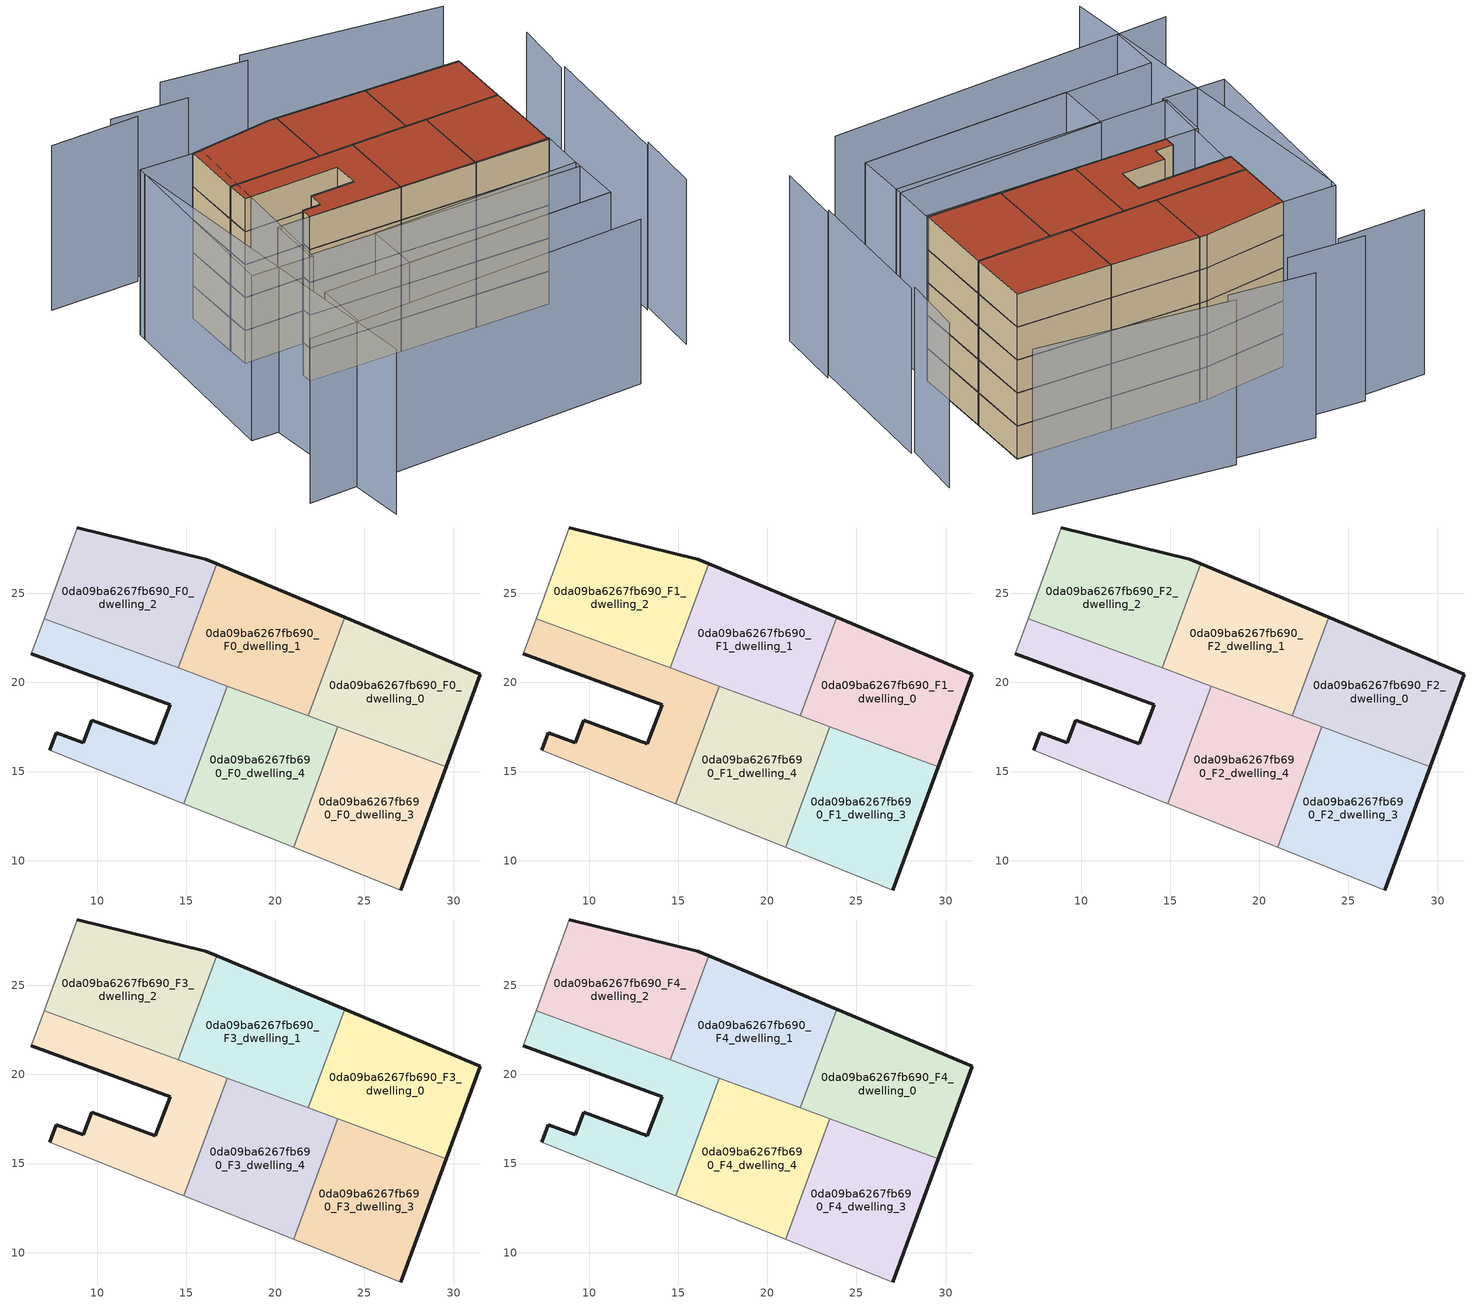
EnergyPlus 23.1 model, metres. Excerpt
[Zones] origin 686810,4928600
0da09ba6267fb690_F0_dwelling_0
 floor ground (EU_floor_Construction): 29.58,15.27 31.5,20.47 23.89,23.65 21.85,18.12 z0
 wall outside (EU_wall_Construction): 23.89,23.65 31.5,20.47 29.58,15.27 z0:3
 wall to 0da09ba6267fb690_F0_dwelling_3 (EU_wall_Construction): 29.58,15.27 23.51,17.51 z0:3
 wall to 0da09ba6267fb690_F0_dwelling_1 (EU_wall_Construction): 21.85,18.12 23.89,23.65 z0:3
 wall to 0da09ba6267fb690_F0_dwelling_4 (EU_wall_Construction): 23.51,17.51 21.85,18.12 z0:3
0da09ba6267fb690_F0_dwelling_1
 floor ground (EU_floor_Construction): 21.85,18.12 23.89,23.65 16.7,26.66 14.55,20.81 z0
 wall outside (EU_wall_Construction): 16.7,26.66 23.89,23.65 z0:3
 wall to 0da09ba6267fb690_F0_dwelling_2 (EU_wall_Construction): 14.55,20.81 16.7,26.66 z0:3
 wall to 0da09ba6267fb690_F0_dwelling_4 (EU_wall_Construction): 21.85,18.12 17.3,19.8 z0:3
 wall to 0da09ba6267fb690_F0_dwelling_5 (EU_wall_Construction): 17.3,19.8 14.55,20.81 z0:3
0da09ba6267fb690_F0_dwelling_2
 floor ground (EU_floor_Construction): 14.55,20.81 16.7,26.66 16.09,26.91 8.87,28.67 7.02,23.59 z0
 wall outside (EU_wall_Construction): 8.87,28.67 16.09,26.91 16.7,26.66 z0:3
 wall adiabatic (EU_wall_Construction): 7.02,23.59 8.87,28.67 z0:3
 wall to 0da09ba6267fb690_F0_dwelling_5 (EU_wall_Construction): 14.55,20.81 7.02,23.59 z0:3
0da09ba6267fb690_F0_dwelling_3
 floor ground (EU_floor_Construction): 27.03,8.35 29.58,15.27 23.51,17.51 21.02,10.75 z0
 wall outside (EU_wall_Construction): 29.58,15.27 27.03,8.35 z0:3
 wall adiabatic (EU_wall_Construction): 27.03,8.35 21.02,10.75 z0:3
 wall to 0da09ba6267fb690_F0_dwelling_4 (EU_wall_Construction): 21.02,10.75 23.51,17.51 z0:3
0da09ba6267fb690_F0_dwelling_4
 floor ground (EU_floor_Construction): 21.02,10.75 23.51,17.51 17.3,19.8 14.86,13.2 z0
 wall adiabatic (EU_wall_Construction): 21.02,10.75 14.86,13.2 z0:3
 wall to 0da09ba6267fb690_F0_dwelling_5 (EU_wall_Construction): 14.86,13.2 17.3,19.8 z0:3
0da09ba6267fb690_F0_dwelling_5
 floor ground (EU_floor_Construction): 14.86,13.2 17.3,19.8 7.02,23.59 6.3,21.62 14.09,18.75 13.27,16.55 9.68,17.89 9.21,16.62 7.71,17.18 7.35,16.2 z0
 wall outside (EU_wall_Construction): 7.35,16.2 7.71,17.18 9.21,16.62 9.68,17.89 13.27,16.55 14.09,18.75 6.3,21.62 z0:3
 wall adiabatic (EU_wall_Construction): 6.3,21.62 7.02,23.59 / 14.86,13.2 7.35,16.2 z0:3
0da09ba6267fb690_F1_dwelling_0
 floor to 0da09ba6267fb690_F0_dwelling_0 (EU_floor_Construction): 29.58,15.27 31.5,20.47 23.89,23.65 21.85,18.12 z3
 wall outside (EU_wall_Construction): 23.89,23.65 31.5,20.47 29.58,15.27 z3:6
 wall to 0da09ba6267fb690_F1_dwelling_3 (EU_wall_Construction): 29.58,15.27 23.51,17.51 z3:6
 wall to 0da09ba6267fb690_F1_dwelling_1 (EU_wall_Construction): 21.85,18.12 23.89,23.65 z3:6
 wall to 0da09ba6267fb690_F1_dwelling_4 (EU_wall_Construction): 23.51,17.51 21.85,18.12 z3:6
0da09ba6267fb690_F1_dwelling_1
 floor to 0da09ba6267fb690_F0_dwelling_1 (EU_floor_Construction): 21.85,18.12 23.89,23.65 16.7,26.66 14.55,20.81 z3
 wall outside (EU_wall_Construction): 16.7,26.66 23.89,23.65 z3:6
 wall to 0da09ba6267fb690_F1_dwelling_2 (EU_wall_Construction): 14.55,20.81 16.7,26.66 z3:6
 wall to 0da09ba6267fb690_F1_dwelling_4 (EU_wall_Construction): 21.85,18.12 17.3,19.8 z3:6
 wall to 0da09ba6267fb690_F1_dwelling_5 (EU_wall_Construction): 17.3,19.8 14.55,20.81 z3:6
0da09ba6267fb690_F1_dwelling_2
 floor to 0da09ba6267fb690_F0_dwelling_2 (EU_floor_Construction): 14.55,20.81 16.7,26.66 16.09,26.91 8.87,28.67 7.02,23.59 z3
 wall outside (EU_wall_Construction): 8.87,28.67 16.09,26.91 16.7,26.66 z3:6
 wall adiabatic (EU_wall_Construction): 7.02,23.59 8.87,28.67 z3:6
 wall to 0da09ba6267fb690_F1_dwelling_5 (EU_wall_Construction): 14.55,20.81 7.02,23.59 z3:6
0da09ba6267fb690_F1_dwelling_3
 floor to 0da09ba6267fb690_F0_dwelling_3 (EU_floor_Construction): 27.03,8.35 29.58,15.27 23.51,17.51 21.02,10.75 z3
 wall outside (EU_wall_Construction): 29.58,15.27 27.03,8.35 z3:6
 wall adiabatic (EU_wall_Construction): 27.03,8.35 21.02,10.75 z3:6
 wall to 0da09ba6267fb690_F1_dwelling_4 (EU_wall_Construction): 21.02,10.75 23.51,17.51 z3:6
0da09ba6267fb690_F1_dwelling_4
 floor to 0da09ba6267fb690_F0_dwelling_4 (EU_floor_Construction): 21.02,10.75 23.51,17.51 17.3,19.8 14.86,13.2 z3
 wall adiabatic (EU_wall_Construction): 21.02,10.75 14.86,13.2 z3:6
 wall to 0da09ba6267fb690_F1_dwelling_5 (EU_wall_Construction): 14.86,13.2 17.3,19.8 z3:6
0da09ba6267fb690_F1_dwelling_5
 floor to 0da09ba6267fb690_F0_dwelling_5 (EU_floor_Construction): 14.86,13.2 17.3,19.8 7.02,23.59 6.3,21.62 14.09,18.75 13.27,16.55 9.68,17.89 9.21,16.62 7.71,17.18 7.35,16.2 z3
 wall outside (EU_wall_Construction): 7.35,16.2 7.71,17.18 9.21,16.62 9.68,17.89 13.27,16.55 14.09,18.75 6.3,21.62 z3:6
 wall adiabatic (EU_wall_Construction): 6.3,21.62 7.02,23.59 / 14.86,13.2 7.35,16.2 z3:6
0da09ba6267fb690_F2_dwelling_0
 floor to 0da09ba6267fb690_F1_dwelling_0 (EU_floor_Construction): 29.58,15.27 31.5,20.47 23.89,23.65 21.85,18.12 z6
 wall outside (EU_wall_Construction): 23.89,23.65 31.5,20.47 29.58,15.27 z6:9
 wall to 0da09ba6267fb690_F2_dwelling_3 (EU_wall_Construction): 29.58,15.27 23.51,17.51 z6:9
 wall to 0da09ba6267fb690_F2_dwelling_1 (EU_wall_Construction): 21.85,18.12 23.89,23.65 z6:9
 wall to 0da09ba6267fb690_F2_dwelling_4 (EU_wall_Construction): 23.51,17.51 21.85,18.12 z6:9
0da09ba6267fb690_F2_dwelling_1
 floor to 0da09ba6267fb690_F1_dwelling_1 (EU_floor_Construction): 21.85,18.12 23.89,23.65 16.7,26.66 14.55,20.81 z6
 wall outside (EU_wall_Construction): 16.7,26.66 23.89,23.65 z6:9
 wall to 0da09ba6267fb690_F2_dwelling_2 (EU_wall_Construction): 14.55,20.81 16.7,26.66 z6:9
 wall to 0da09ba6267fb690_F2_dwelling_4 (EU_wall_Construction): 21.85,18.12 17.3,19.8 z6:9
 wall to 0da09ba6267fb690_F2_dwelling_5 (EU_wall_Construction): 17.3,19.8 14.55,20.81 z6:9
0da09ba6267fb690_F2_dwelling_2
 floor to 0da09ba6267fb690_F1_dwelling_2 (EU_floor_Construction): 14.55,20.81 16.7,26.66 16.09,26.91 8.87,28.67 7.02,23.59 z6
 wall outside (EU_wall_Construction): 8.87,28.67 16.09,26.91 16.7,26.66 z6:9
 wall adiabatic (EU_wall_Construction): 7.02,23.59 8.87,28.67 z6:9
 wall to 0da09ba6267fb690_F2_dwelling_5 (EU_wall_Construction): 14.55,20.81 7.02,23.59 z6:9
0da09ba6267fb690_F2_dwelling_3
 floor to 0da09ba6267fb690_F1_dwelling_3 (EU_floor_Construction): 27.03,8.35 29.58,15.27 23.51,17.51 21.02,10.75 z6
 wall outside (EU_wall_Construction): 29.58,15.27 27.03,8.35 z6:9
 wall adiabatic (EU_wall_Construction): 27.03,8.35 21.02,10.75 z6:9
 wall to 0da09ba6267fb690_F2_dwelling_4 (EU_wall_Construction): 21.02,10.75 23.51,17.51 z6:9
0da09ba6267fb690_F2_dwelling_4
 floor to 0da09ba6267fb690_F1_dwelling_4 (EU_floor_Construction): 21.02,10.75 23.51,17.51 17.3,19.8 14.86,13.2 z6
 wall adiabatic (EU_wall_Construction): 21.02,10.75 14.86,13.2 z6:9
 wall to 0da09ba6267fb690_F2_dwelling_5 (EU_wall_Construction): 14.86,13.2 17.3,19.8 z6:9
0da09ba6267fb690_F2_dwelling_5
 floor to 0da09ba6267fb690_F1_dwelling_5 (EU_floor_Construction): 14.86,13.2 17.3,19.8 7.02,23.59 6.3,21.62 14.09,18.75 13.27,16.55 9.68,17.89 9.21,16.62 7.71,17.18 7.35,16.2 z6
 wall outside (EU_wall_Construction): 7.35,16.2 7.71,17.18 9.21,16.62 9.68,17.89 13.27,16.55 14.09,18.75 6.3,21.62 z6:9
 wall adiabatic (EU_wall_Construction): 6.3,21.62 7.02,23.59 / 14.86,13.2 7.35,16.2 z6:9
0da09ba6267fb690_F3_dwelling_0
 floor to 0da09ba6267fb690_F2_dwelling_0 (EU_floor_Construction): 29.58,15.27 31.5,20.47 23.89,23.65 21.85,18.12 z9
 wall outside (EU_wall_Construction): 23.89,23.65 31.5,20.47 29.58,15.27 z9:12
 wall to 0da09ba6267fb690_F3_dwelling_3 (EU_wall_Construction): 29.58,15.27 23.51,17.51 z9:12
 wall to 0da09ba6267fb690_F3_dwelling_1 (EU_wall_Construction): 21.85,18.12 23.89,23.65 z9:12
 wall to 0da09ba6267fb690_F3_dwelling_4 (EU_wall_Construction): 23.51,17.51 21.85,18.12 z9:12
0da09ba6267fb690_F3_dwelling_1
 floor to 0da09ba6267fb690_F2_dwelling_1 (EU_floor_Construction): 21.85,18.12 23.89,23.65 16.7,26.66 14.55,20.81 z9
 wall outside (EU_wall_Construction): 16.7,26.66 23.89,23.65 z9:12
 wall to 0da09ba6267fb690_F3_dwelling_2 (EU_wall_Construction): 14.55,20.81 16.7,26.66 z9:12
 wall to 0da09ba6267fb690_F3_dwelling_4 (EU_wall_Construction): 21.85,18.12 17.3,19.8 z9:12
 wall to 0da09ba6267fb690_F3_dwelling_5 (EU_wall_Construction): 17.3,19.8 14.55,20.81 z9:12
0da09ba6267fb690_F3_dwelling_2
 floor to 0da09ba6267fb690_F2_dwelling_2 (EU_floor_Construction): 14.55,20.81 16.7,26.66 16.09,26.91 8.87,28.67 7.02,23.59 z9
 wall outside (EU_wall_Construction): 8.87,28.67 16.09,26.91 16.7,26.66 z9:12
 wall adiabatic (EU_wall_Construction): 7.02,23.59 8.87,28.67 z9:12
 wall to 0da09ba6267fb690_F3_dwelling_5 (EU_wall_Construction): 14.55,20.81 7.02,23.59 z9:12
0da09ba6267fb690_F3_dwelling_3
 floor to 0da09ba6267fb690_F2_dwelling_3 (EU_floor_Construction): 27.03,8.35 29.58,15.27 23.51,17.51 21.02,10.75 z9
 wall outside (EU_wall_Construction): 29.58,15.27 27.03,8.35 z9:12
 wall adiabatic (EU_wall_Construction): 27.03,8.35 21.02,10.75 z9:12
 wall to 0da09ba6267fb690_F3_dwelling_4 (EU_wall_Construction): 21.02,10.75 23.51,17.51 z9:12
0da09ba6267fb690_F3_dwelling_4
 floor to 0da09ba6267fb690_F2_dwelling_4 (EU_floor_Construction): 21.02,10.75 23.51,17.51 17.3,19.8 14.86,13.2 z9
 wall adiabatic (EU_wall_Construction): 21.02,10.75 14.86,13.2 z9:12
 wall to 0da09ba6267fb690_F3_dwelling_5 (EU_wall_Construction): 14.86,13.2 17.3,19.8 z9:12
0da09ba6267fb690_F3_dwelling_5
 floor to 0da09ba6267fb690_F2_dwelling_5 (EU_floor_Construction): 14.86,13.2 17.3,19.8 7.02,23.59 6.3,21.62 14.09,18.75 13.27,16.55 9.68,17.89 9.21,16.62 7.71,17.18 7.35,16.2 z9
 wall outside (EU_wall_Construction): 7.35,16.2 7.71,17.18 9.21,16.62 9.68,17.89 13.27,16.55 14.09,18.75 6.3,21.62 z9:12
 wall adiabatic (EU_wall_Construction): 6.3,21.62 7.02,23.59 / 14.86,13.2 7.35,16.2 z9:12
0da09ba6267fb690_F4_dwelling_0
 floor to 0da09ba6267fb690_F3_dwelling_0 (EU_floor_Construction): 29.58,15.27 31.5,20.47 23.89,23.65 21.85,18.12 z12
 wall outside (EU_wall_Construction): 23.89,23.65 31.5,20.47 29.58,15.27 z12:15
 wall to 0da09ba6267fb690_F4_dwelling_3 (EU_wall_Construction): 29.58,15.27 23.51,17.51 z12:15
 wall to 0da09ba6267fb690_F4_dwelling_1 (EU_wall_Construction): 21.85,18.12 23.89,23.65 z12:15
 wall to 0da09ba6267fb690_F4_dwelling_4 (EU_wall_Construction): 23.51,17.51 21.85,18.12 z12:15
 roof outside (EU_roof_Construction): 31.5,20.47 29.58,15.27 21.85,18.12 23.89,23.65 z15
0da09ba6267fb690_F4_dwelling_1
 floor to 0da09ba6267fb690_F3_dwelling_1 (EU_floor_Construction): 21.85,18.12 23.89,23.65 16.7,26.66 14.55,20.81 z12
 wall outside (EU_wall_Construction): 16.7,26.66 23.89,23.65 z12:15
 wall to 0da09ba6267fb690_F4_dwelling_2 (EU_wall_Construction): 14.55,20.81 16.7,26.66 z12:15
 wall to 0da09ba6267fb690_F4_dwelling_4 (EU_wall_Construction): 21.85,18.12 17.3,19.8 z12:15
 wall to 0da09ba6267fb690_F4_dwelling_5 (EU_wall_Construction): 17.3,19.8 14.55,20.81 z12:15
 roof outside (EU_roof_Construction): 23.89,23.65 21.85,18.12 14.55,20.81 16.7,26.66 z15
0da09ba6267fb690_F4_dwelling_2
 floor to 0da09ba6267fb690_F3_dwelling_2 (EU_floor_Construction): 14.55,20.81 16.7,26.66 16.09,26.91 8.87,28.67 7.02,23.59 z12
 wall outside (EU_wall_Construction): 8.87,28.67 16.09,26.91 16.7,26.66 z12:15
 wall adiabatic (EU_wall_Construction): 7.02,23.59 8.87,28.67 z12:15
 wall to 0da09ba6267fb690_F4_dwelling_5 (EU_wall_Construction): 14.55,20.81 7.02,23.59 z12:15
 roof outside (EU_roof_Construction): 16.09,26.91 16.7,26.66 14.55,20.81 7.02,23.59 8.87,28.67 z15
0da09ba6267fb690_F4_dwelling_3
 floor to 0da09ba6267fb690_F3_dwelling_3 (EU_floor_Construction): 27.03,8.35 29.58,15.27 23.51,17.51 21.02,10.75 z12
 wall outside (EU_wall_Construction): 29.58,15.27 27.03,8.35 z12:15
 wall adiabatic (EU_wall_Construction): 27.03,8.35 21.02,10.75 z12:15
 wall to 0da09ba6267fb690_F4_dwelling_4 (EU_wall_Construction): 21.02,10.75 23.51,17.51 z12:15
 roof outside (EU_roof_Construction): 29.58,15.27 27.03,8.35 21.02,10.75 23.51,17.51 z15
0da09ba6267fb690_F4_dwelling_4
 floor to 0da09ba6267fb690_F3_dwelling_4 (EU_floor_Construction): 21.02,10.75 23.51,17.51 17.3,19.8 14.86,13.2 z12
 wall adiabatic (EU_wall_Construction): 21.02,10.75 14.86,13.2 z12:15
 wall to 0da09ba6267fb690_F4_dwelling_5 (EU_wall_Construction): 14.86,13.2 17.3,19.8 z12:15
 roof outside (EU_roof_Construction): 23.51,17.51 21.02,10.75 14.86,13.2 17.3,19.8 z15
0da09ba6267fb690_F4_dwelling_5
 floor to 0da09ba6267fb690_F3_dwelling_5 (EU_floor_Construction): 14.86,13.2 17.3,19.8 7.02,23.59 6.3,21.62 14.09,18.75 13.27,16.55 9.68,17.89 9.21,16.62 7.71,17.18 7.35,16.2 z12
 wall outside (EU_wall_Construction): 7.35,16.2 7.71,17.18 9.21,16.62 9.68,17.89 13.27,16.55 14.09,18.75 6.3,21.62 z12:15
 wall adiabatic (EU_wall_Construction): 6.3,21.62 7.02,23.59 / 14.86,13.2 7.35,16.2 z12:15
 roof outside (EU_roof_Construction): 17.3,19.8 14.86,13.2 7.35,16.2 7.71,17.18 9.21,16.62 9.68,17.89 13.27,16.55 14.09,18.75 6.3,21.62 7.02,23.59 z15
shading: 36.84,26.1 21.94,34.18 / 21.76,33.29 15.24,36.68 / 14.86,33.69 8.84,36.52 / 10.45,35.14 3.18,37.85 / -6.13,5.78 22.46,-3.99 / 28.98,-3.36 31.27,2.09 / -1.94,4.4 -0.34,8.86 / -0.34,8.86 23.99,0.13 / 4.34,29.77 -3.3,-0.32 / 30.96,1.91 35.77,13.55 / 35.47,13.69 37.83,18.79 / 24.04,0.11 6.88,6.24 / 6.88,6.24 8.54,10.89 / 8.54,10.89 25.7,4.76 / 25.7,4.76 24.04,0.11 / 25.5,4.2 3.02,12.95 / 3.02,12.95 4.69,17.24 / 4.69,17.24 27.17,8.49 / 27.17,8.49 25.5,4.2 / -1.91,14.69 4.61,30.43 / 4.61,30.43 9.61,28.37 / 9.61,28.37 3.09,12.62 / 3.09,12.62 -1.91,14.69 z0:15
[Building]
EU S2 Campaign: North Axis=0; Terrain=City; Solar Distribution=FullExterior
[Site:Location]
Bologna: Latitude=44.5; Longitude=11.25; Time Zone=1; Elevation=37
[SizingPeriod:WeatherFileDays]
AnnualSizingPeriod: Begin Month=1; Begin Day of Month=1; End Month=12; End Day of Month=31; Day of Week for Start Day=Monday; Use Weather File Daylight Saving Period=No; Use Weather File Rain and Snow Indicators=No
[MATERIAL]
EU_InternalMass_Material: Roughness=MediumRough; Thickness=0.1; Conductivity=1; Density=1800; Specific Heat=900; Thermal Absorptance=0.9; Solar Absorptance=0.7; Visible Absorptance=0.7
[MATERIAL:NOMASS] Roughness=MediumRough; Thermal Absorptance=0.9; Solar Absorptance=0.7; Visible Absorptance=0.7
Name | Thermal Resistance
EU_wall_NoMass | 0.779417
EU_roof_NoMass | 0.435466
EU_floor_NoMass | 0.588222
[CONSTRUCTION]
EU_wall_Construction: EU_wall_NoMass
EU_roof_Construction: EU_roof_NoMass
EU_floor_Construction: EU_floor_NoMass
EU_InternalMass_Construction: EU_InternalMass_Material
[ZONE] Type=1; Multiplier=1; Ceiling Height=autocalculate; Floor Area=autocalculate; Part of Total Floor Area=Yes
Name | Volume
0da09ba6267fb690_F0_dwelling_0; 0da09ba6267fb690_F0_dwelling_4 | 141.42
0da09ba6267fb690_F1_dwelling_0; 0da09ba6267fb690_F2_dwelling_0; 0da09ba6267fb690_F3_dwelling_0; 0da09ba6267fb690_F4_dwelling_0 | 141.421
0da09ba6267fb690_F0_dwelling_1 | 141.423
0da09ba6267fb690_F1_dwelling_1; 0da09ba6267fb690_F2_dwelling_1; 0da09ba6267fb690_F3_dwelling_1; 0da09ba6267fb690_F4_dwelling_1 | 141.422
0da09ba6267fb690_F0_dwelling_2; 0da09ba6267fb690_F1_dwelling_2; 0da09ba6267fb690_F2_dwelling_2; 0da09ba6267fb690_F3_dwelling_2; 0da09ba6267fb690_F4_dwelling_2 | 141.437
0da09ba6267fb690_F0_dwelling_3 | 141.427
0da09ba6267fb690_F1_dwelling_3; 0da09ba6267fb690_F2_dwelling_3; 0da09ba6267fb690_F3_dwelling_3; 0da09ba6267fb690_F4_dwelling_3; 0da09ba6267fb690_F1_dwelling_5; 0da09ba6267fb690_F2_dwelling_5; 0da09ba6267fb690_F3_dwelling_5; 0da09ba6267fb690_F4_dwelling_5 | 141.428
0da09ba6267fb690_F1_dwelling_4; 0da09ba6267fb690_F2_dwelling_4; 0da09ba6267fb690_F3_dwelling_4; 0da09ba6267fb690_F4_dwelling_4 | 141.418
0da09ba6267fb690_F0_dwelling_5 | 141.426
[INTERNALMASS] Construction=EU_InternalMass_Construction
Name | Zone or ZoneList | Surface Area
0da09ba6267fb690_F0_dwelling_0_EU_InternalMass | 0da09ba6267fb690_F0_dwelling_0 | 47.1403
0da09ba6267fb690_F0_dwelling_1_EU_InternalMass | 0da09ba6267fb690_F0_dwelling_1 | 47.1411
0da09ba6267fb690_F0_dwelling_2_EU_InternalMass | 0da09ba6267fb690_F0_dwelling_2 | 47.1457
0da09ba6267fb690_F0_dwelling_3_EU_InternalMass | 0da09ba6267fb690_F0_dwelling_3 | 47.1424
0da09ba6267fb690_F0_dwelling_4_EU_InternalMass | 0da09ba6267fb690_F0_dwelling_4 | 47.1396
0da09ba6267fb690_F0_dwelling_5_EU_InternalMass | 0da09ba6267fb690_F0_dwelling_5 | 47.1421
0da09ba6267fb690_F1_dwelling_0_EU_InternalMass | 0da09ba6267fb690_F1_dwelling_0 | 47.1403
0da09ba6267fb690_F1_dwelling_1_EU_InternalMass | 0da09ba6267fb690_F1_dwelling_1 | 47.1411
0da09ba6267fb690_F1_dwelling_2_EU_InternalMass | 0da09ba6267fb690_F1_dwelling_2 | 47.1457
0da09ba6267fb690_F1_dwelling_3_EU_InternalMass | 0da09ba6267fb690_F1_dwelling_3 | 47.1424
0da09ba6267fb690_F1_dwelling_4_EU_InternalMass | 0da09ba6267fb690_F1_dwelling_4 | 47.1396
0da09ba6267fb690_F1_dwelling_5_EU_InternalMass | 0da09ba6267fb690_F1_dwelling_5 | 47.1421
0da09ba6267fb690_F2_dwelling_0_EU_InternalMass | 0da09ba6267fb690_F2_dwelling_0 | 47.1403
0da09ba6267fb690_F2_dwelling_1_EU_InternalMass | 0da09ba6267fb690_F2_dwelling_1 | 47.1411
0da09ba6267fb690_F2_dwelling_2_EU_InternalMass | 0da09ba6267fb690_F2_dwelling_2 | 47.1457
0da09ba6267fb690_F2_dwelling_3_EU_InternalMass | 0da09ba6267fb690_F2_dwelling_3 | 47.1424
0da09ba6267fb690_F2_dwelling_4_EU_InternalMass | 0da09ba6267fb690_F2_dwelling_4 | 47.1396
0da09ba6267fb690_F2_dwelling_5_EU_InternalMass | 0da09ba6267fb690_F2_dwelling_5 | 47.1421
0da09ba6267fb690_F3_dwelling_0_EU_InternalMass | 0da09ba6267fb690_F3_dwelling_0 | 47.1403
0da09ba6267fb690_F3_dwelling_1_EU_InternalMass | 0da09ba6267fb690_F3_dwelling_1 | 47.1411
0da09ba6267fb690_F3_dwelling_2_EU_InternalMass | 0da09ba6267fb690_F3_dwelling_2 | 47.1457
0da09ba6267fb690_F3_dwelling_3_EU_InternalMass | 0da09ba6267fb690_F3_dwelling_3 | 47.1424
0da09ba6267fb690_F3_dwelling_4_EU_InternalMass | 0da09ba6267fb690_F3_dwelling_4 | 47.1396
0da09ba6267fb690_F3_dwelling_5_EU_InternalMass | 0da09ba6267fb690_F3_dwelling_5 | 47.1421
0da09ba6267fb690_F4_dwelling_0_EU_InternalMass | 0da09ba6267fb690_F4_dwelling_0 | 47.1403
0da09ba6267fb690_F4_dwelling_1_EU_InternalMass | 0da09ba6267fb690_F4_dwelling_1 | 47.1411
0da09ba6267fb690_F4_dwelling_2_EU_InternalMass | 0da09ba6267fb690_F4_dwelling_2 | 47.1457
0da09ba6267fb690_F4_dwelling_3_EU_InternalMass | 0da09ba6267fb690_F4_dwelling_3 | 47.1424
0da09ba6267fb690_F4_dwelling_4_EU_InternalMass | 0da09ba6267fb690_F4_dwelling_4 | 47.1396
0da09ba6267fb690_F4_dwelling_5_EU_InternalMass | 0da09ba6267fb690_F4_dwelling_5 | 47.1421
[OTHEREQUIPMENT] Fuel Type=Electricity; Design Level Calculation Method=Watts/Area; Power per Zone Floor Area=1; Fraction Latent=0; Fraction Radiant=0; Fraction Lost=0; Carbon Dioxide Generation Rate=0; EndUse Subcategory=EU_Step8_InternalGains
Name | Zone or ZoneList or Space or SpaceList | Schedule
EU_Step8_InternalGain_0da09ba6267fb690_F0_dwelling_0_f000 | 0da09ba6267fb690_F0_dwelling_0 | EU_Step8_GainSchedule_0da09ba6267fb690_F0_dwelling_0_f000
EU_Step8_InternalGain_0da09ba6267fb690_F0_dwelling_1_f000 | 0da09ba6267fb690_F0_dwelling_1 | EU_Step8_GainSchedule_0da09ba6267fb690_F0_dwelling_1_f000
EU_Step8_InternalGain_0da09ba6267fb690_F0_dwelling_2_f000 | 0da09ba6267fb690_F0_dwelling_2 | EU_Step8_GainSchedule_0da09ba6267fb690_F0_dwelling_2_f000
EU_Step8_InternalGain_0da09ba6267fb690_F0_dwelling_3_f000 | 0da09ba6267fb690_F0_dwelling_3 | EU_Step8_GainSchedule_0da09ba6267fb690_F0_dwelling_3_f000
EU_Step8_InternalGain_0da09ba6267fb690_F0_dwelling_4_f000 | 0da09ba6267fb690_F0_dwelling_4 | EU_Step8_GainSchedule_0da09ba6267fb690_F0_dwelling_4_f000
EU_Step8_InternalGain_0da09ba6267fb690_F0_dwelling_5_f000 | 0da09ba6267fb690_F0_dwelling_5 | EU_Step8_GainSchedule_0da09ba6267fb690_F0_dwelling_5_f000
EU_Step8_InternalGain_0da09ba6267fb690_F1_dwelling_0_f000 | 0da09ba6267fb690_F1_dwelling_0 | EU_Step8_GainSchedule_0da09ba6267fb690_F1_dwelling_0_f000
EU_Step8_InternalGain_0da09ba6267fb690_F1_dwelling_1_f000 | 0da09ba6267fb690_F1_dwelling_1 | EU_Step8_GainSchedule_0da09ba6267fb690_F1_dwelling_1_f000
EU_Step8_InternalGain_0da09ba6267fb690_F1_dwelling_2_f000 | 0da09ba6267fb690_F1_dwelling_2 | EU_Step8_GainSchedule_0da09ba6267fb690_F1_dwelling_2_f000
EU_Step8_InternalGain_0da09ba6267fb690_F1_dwelling_3_f000 | 0da09ba6267fb690_F1_dwelling_3 | EU_Step8_GainSchedule_0da09ba6267fb690_F1_dwelling_3_f000
EU_Step8_InternalGain_0da09ba6267fb690_F1_dwelling_4_f000 | 0da09ba6267fb690_F1_dwelling_4 | EU_Step8_GainSchedule_0da09ba6267fb690_F1_dwelling_4_f000
EU_Step8_InternalGain_0da09ba6267fb690_F1_dwelling_5_f000 | 0da09ba6267fb690_F1_dwelling_5 | EU_Step8_GainSchedule_0da09ba6267fb690_F1_dwelling_5_f000
EU_Step8_InternalGain_0da09ba6267fb690_F2_dwelling_0_f000 | 0da09ba6267fb690_F2_dwelling_0 | EU_Step8_GainSchedule_0da09ba6267fb690_F2_dwelling_0_f000
EU_Step8_InternalGain_0da09ba6267fb690_F2_dwelling_1_f000 | 0da09ba6267fb690_F2_dwelling_1 | EU_Step8_GainSchedule_0da09ba6267fb690_F2_dwelling_1_f000
EU_Step8_InternalGain_0da09ba6267fb690_F2_dwelling_2_f000 | 0da09ba6267fb690_F2_dwelling_2 | EU_Step8_GainSchedule_0da09ba6267fb690_F2_dwelling_2_f000
EU_Step8_InternalGain_0da09ba6267fb690_F2_dwelling_3_f000 | 0da09ba6267fb690_F2_dwelling_3 | EU_Step8_GainSchedule_0da09ba6267fb690_F2_dwelling_3_f000
EU_Step8_InternalGain_0da09ba6267fb690_F2_dwelling_4_f000 | 0da09ba6267fb690_F2_dwelling_4 | EU_Step8_GainSchedule_0da09ba6267fb690_F2_dwelling_4_f000
EU_Step8_InternalGain_0da09ba6267fb690_F2_dwelling_5_f000 | 0da09ba6267fb690_F2_dwelling_5 | EU_Step8_GainSchedule_0da09ba6267fb690_F2_dwelling_5_f000
EU_Step8_InternalGain_0da09ba6267fb690_F3_dwelling_0_f000 | 0da09ba6267fb690_F3_dwelling_0 | EU_Step8_GainSchedule_0da09ba6267fb690_F3_dwelling_0_f000
EU_Step8_InternalGain_0da09ba6267fb690_F3_dwelling_1_f000 | 0da09ba6267fb690_F3_dwelling_1 | EU_Step8_GainSchedule_0da09ba6267fb690_F3_dwelling_1_f000
EU_Step8_InternalGain_0da09ba6267fb690_F3_dwelling_2_f000 | 0da09ba6267fb690_F3_dwelling_2 | EU_Step8_GainSchedule_0da09ba6267fb690_F3_dwelling_2_f000
EU_Step8_InternalGain_0da09ba6267fb690_F3_dwelling_3_f000 | 0da09ba6267fb690_F3_dwelling_3 | EU_Step8_GainSchedule_0da09ba6267fb690_F3_dwelling_3_f000
EU_Step8_InternalGain_0da09ba6267fb690_F3_dwelling_4_f000 | 0da09ba6267fb690_F3_dwelling_4 | EU_Step8_GainSchedule_0da09ba6267fb690_F3_dwelling_4_f000
EU_Step8_InternalGain_0da09ba6267fb690_F3_dwelling_5_f000 | 0da09ba6267fb690_F3_dwelling_5 | EU_Step8_GainSchedule_0da09ba6267fb690_F3_dwelling_5_f000
EU_Step8_InternalGain_0da09ba6267fb690_F4_dwelling_0_f000 | 0da09ba6267fb690_F4_dwelling_0 | EU_Step8_GainSchedule_0da09ba6267fb690_F4_dwelling_0_f000
EU_Step8_InternalGain_0da09ba6267fb690_F4_dwelling_1_f000 | 0da09ba6267fb690_F4_dwelling_1 | EU_Step8_GainSchedule_0da09ba6267fb690_F4_dwelling_1_f000
EU_Step8_InternalGain_0da09ba6267fb690_F4_dwelling_2_f000 | 0da09ba6267fb690_F4_dwelling_2 | EU_Step8_GainSchedule_0da09ba6267fb690_F4_dwelling_2_f000
EU_Step8_InternalGain_0da09ba6267fb690_F4_dwelling_3_f000 | 0da09ba6267fb690_F4_dwelling_3 | EU_Step8_GainSchedule_0da09ba6267fb690_F4_dwelling_3_f000
EU_Step8_InternalGain_0da09ba6267fb690_F4_dwelling_4_f000 | 0da09ba6267fb690_F4_dwelling_4 | EU_Step8_GainSchedule_0da09ba6267fb690_F4_dwelling_4_f000
EU_Step8_InternalGain_0da09ba6267fb690_F4_dwelling_5_f000 | 0da09ba6267fb690_F4_dwelling_5 | EU_Step8_GainSchedule_0da09ba6267fb690_F4_dwelling_5_f000
[ZONEVENTILATION:DESIGNFLOWRATE] Schedule=EU_AlwaysOn; Design Flow Rate Calculation Method=AirChanges/Hour; Air Changes per Hour=0.712058; Ventilation Type=Natural; Fan Pressure Rise=0; Fan Total Efficiency=1; Constant Term Coefficient=1; Temperature Term Coefficient=0; Velocity Term Coefficient=0; Velocity Squared Term Coefficient=0; Minimum Indoor Temperature=-100; Maximum Indoor Temperature=100; Delta Temperature=-100; Minimum Outdoor Temperature=-100; Maximum Outdoor Temperature=100; Maximum Wind Speed=40
Name | Zone or ZoneList or Space or SpaceList
EU_ConstantAir_0da09ba6267fb690_F0_dwelling_0 | 0da09ba6267fb690_F0_dwelling_0
EU_ConstantAir_0da09ba6267fb690_F0_dwelling_1 | 0da09ba6267fb690_F0_dwelling_1
EU_ConstantAir_0da09ba6267fb690_F0_dwelling_2 | 0da09ba6267fb690_F0_dwelling_2
EU_ConstantAir_0da09ba6267fb690_F0_dwelling_3 | 0da09ba6267fb690_F0_dwelling_3
EU_ConstantAir_0da09ba6267fb690_F0_dwelling_4 | 0da09ba6267fb690_F0_dwelling_4
EU_ConstantAir_0da09ba6267fb690_F0_dwelling_5 | 0da09ba6267fb690_F0_dwelling_5
EU_ConstantAir_0da09ba6267fb690_F1_dwelling_0 | 0da09ba6267fb690_F1_dwelling_0
EU_ConstantAir_0da09ba6267fb690_F1_dwelling_1 | 0da09ba6267fb690_F1_dwelling_1
EU_ConstantAir_0da09ba6267fb690_F1_dwelling_2 | 0da09ba6267fb690_F1_dwelling_2
EU_ConstantAir_0da09ba6267fb690_F1_dwelling_3 | 0da09ba6267fb690_F1_dwelling_3
EU_ConstantAir_0da09ba6267fb690_F1_dwelling_4 | 0da09ba6267fb690_F1_dwelling_4
EU_ConstantAir_0da09ba6267fb690_F1_dwelling_5 | 0da09ba6267fb690_F1_dwelling_5
EU_ConstantAir_0da09ba6267fb690_F2_dwelling_0 | 0da09ba6267fb690_F2_dwelling_0
EU_ConstantAir_0da09ba6267fb690_F2_dwelling_1 | 0da09ba6267fb690_F2_dwelling_1
EU_ConstantAir_0da09ba6267fb690_F2_dwelling_2 | 0da09ba6267fb690_F2_dwelling_2
EU_ConstantAir_0da09ba6267fb690_F2_dwelling_3 | 0da09ba6267fb690_F2_dwelling_3
EU_ConstantAir_0da09ba6267fb690_F2_dwelling_4 | 0da09ba6267fb690_F2_dwelling_4
EU_ConstantAir_0da09ba6267fb690_F2_dwelling_5 | 0da09ba6267fb690_F2_dwelling_5
EU_ConstantAir_0da09ba6267fb690_F3_dwelling_0 | 0da09ba6267fb690_F3_dwelling_0
EU_ConstantAir_0da09ba6267fb690_F3_dwelling_1 | 0da09ba6267fb690_F3_dwelling_1
EU_ConstantAir_0da09ba6267fb690_F3_dwelling_2 | 0da09ba6267fb690_F3_dwelling_2
EU_ConstantAir_0da09ba6267fb690_F3_dwelling_3 | 0da09ba6267fb690_F3_dwelling_3
EU_ConstantAir_0da09ba6267fb690_F3_dwelling_4 | 0da09ba6267fb690_F3_dwelling_4
EU_ConstantAir_0da09ba6267fb690_F3_dwelling_5 | 0da09ba6267fb690_F3_dwelling_5
EU_ConstantAir_0da09ba6267fb690_F4_dwelling_0 | 0da09ba6267fb690_F4_dwelling_0
EU_ConstantAir_0da09ba6267fb690_F4_dwelling_1 | 0da09ba6267fb690_F4_dwelling_1
EU_ConstantAir_0da09ba6267fb690_F4_dwelling_2 | 0da09ba6267fb690_F4_dwelling_2
EU_ConstantAir_0da09ba6267fb690_F4_dwelling_3 | 0da09ba6267fb690_F4_dwelling_3
EU_ConstantAir_0da09ba6267fb690_F4_dwelling_4 | 0da09ba6267fb690_F4_dwelling_4
EU_ConstantAir_0da09ba6267fb690_F4_dwelling_5 | 0da09ba6267fb690_F4_dwelling_5
[HVACTEMPLATE:THERMOSTAT] Constant Heating Setpoint=20; Constant Cooling Setpoint=50
EU_HeatOnly_0da09ba6267fb690_F0_dwelling_0; EU_HeatOnly_0da09ba6267fb690_F0_dwelling_1; EU_HeatOnly_0da09ba6267fb690_F0_dwelling_2; EU_HeatOnly_0da09ba6267fb690_F0_dwelling_3; EU_HeatOnly_0da09ba6267fb690_F0_dwelling_4; EU_HeatOnly_0da09ba6267fb690_F0_dwelling_5; EU_HeatOnly_0da09ba6267fb690_F1_dwelling_0; EU_HeatOnly_0da09ba6267fb690_F1_dwelling_1; EU_HeatOnly_0da09ba6267fb690_F1_dwelling_2; EU_HeatOnly_0da09ba6267fb690_F1_dwelling_3; EU_HeatOnly_0da09ba6267fb690_F1_dwelling_4; EU_HeatOnly_0da09ba6267fb690_F1_dwelling_5; EU_HeatOnly_0da09ba6267fb690_F2_dwelling_0; EU_HeatOnly_0da09ba6267fb690_F2_dwelling_1; EU_HeatOnly_0da09ba6267fb690_F2_dwelling_2; EU_HeatOnly_0da09ba6267fb690_F2_dwelling_3; EU_HeatOnly_0da09ba6267fb690_F2_dwelling_4; EU_HeatOnly_0da09ba6267fb690_F2_dwelling_5; EU_HeatOnly_0da09ba6267fb690_F3_dwelling_0; EU_HeatOnly_0da09ba6267fb690_F3_dwelling_1; EU_HeatOnly_0da09ba6267fb690_F3_dwelling_2; EU_HeatOnly_0da09ba6267fb690_F3_dwelling_3; EU_HeatOnly_0da09ba6267fb690_F3_dwelling_4; EU_HeatOnly_0da09ba6267fb690_F3_dwelling_5; EU_HeatOnly_0da09ba6267fb690_F4_dwelling_0; EU_HeatOnly_0da09ba6267fb690_F4_dwelling_1; EU_HeatOnly_0da09ba6267fb690_F4_dwelling_2; EU_HeatOnly_0da09ba6267fb690_F4_dwelling_3; EU_HeatOnly_0da09ba6267fb690_F4_dwelling_4; EU_HeatOnly_0da09ba6267fb690_F4_dwelling_5
[HVACTEMPLATE:ZONE:IDEALLOADSAIRSYSTEM] System Availability Schedule=EU_AlwaysOn; Maximum Heating Supply Air Temperature=50; Minimum Cooling Supply Air Temperature=13; Maximum Heating Supply Air Humidity Ratio=0.0156; Minimum Cooling Supply Air Humidity Ratio=0.0077; Heating Limit=NoLimit; Cooling Limit=NoLimit; Heating Availability Schedule=EU_AlwaysOn; Cooling Availability Schedule=EU_CoolingOff; Dehumidification Control Type=ConstantSensibleHeatRatio; Cooling Sensible Heat Ratio=0.7; Dehumidification Setpoint=60; Humidification Control Type=None; Humidification Setpoint=30; Outdoor Air Method=None; Outdoor Air Flow Rate per Person=0.00944; Outdoor Air Flow Rate per Zone Floor Area=0; Outdoor Air Flow Rate per Zone=0; Demand Controlled Ventilation Type=None; Outdoor Air Economizer Type=NoEconomizer; Heat Recovery Type=None; Sensible Heat Recovery Effectiveness=0.7; Latent Heat Recovery Effectiveness=0.65
Name | Template Thermostat
0da09ba6267fb690_F0_dwelling_0 | EU_HeatOnly_0da09ba6267fb690_F0_dwelling_0
0da09ba6267fb690_F0_dwelling_1 | EU_HeatOnly_0da09ba6267fb690_F0_dwelling_1
0da09ba6267fb690_F0_dwelling_2 | EU_HeatOnly_0da09ba6267fb690_F0_dwelling_2
0da09ba6267fb690_F0_dwelling_3 | EU_HeatOnly_0da09ba6267fb690_F0_dwelling_3
0da09ba6267fb690_F0_dwelling_4 | EU_HeatOnly_0da09ba6267fb690_F0_dwelling_4
0da09ba6267fb690_F0_dwelling_5 | EU_HeatOnly_0da09ba6267fb690_F0_dwelling_5
0da09ba6267fb690_F1_dwelling_0 | EU_HeatOnly_0da09ba6267fb690_F1_dwelling_0
0da09ba6267fb690_F1_dwelling_1 | EU_HeatOnly_0da09ba6267fb690_F1_dwelling_1
0da09ba6267fb690_F1_dwelling_2 | EU_HeatOnly_0da09ba6267fb690_F1_dwelling_2
0da09ba6267fb690_F1_dwelling_3 | EU_HeatOnly_0da09ba6267fb690_F1_dwelling_3
0da09ba6267fb690_F1_dwelling_4 | EU_HeatOnly_0da09ba6267fb690_F1_dwelling_4
0da09ba6267fb690_F1_dwelling_5 | EU_HeatOnly_0da09ba6267fb690_F1_dwelling_5
0da09ba6267fb690_F2_dwelling_0 | EU_HeatOnly_0da09ba6267fb690_F2_dwelling_0
0da09ba6267fb690_F2_dwelling_1 | EU_HeatOnly_0da09ba6267fb690_F2_dwelling_1
0da09ba6267fb690_F2_dwelling_2 | EU_HeatOnly_0da09ba6267fb690_F2_dwelling_2
0da09ba6267fb690_F2_dwelling_3 | EU_HeatOnly_0da09ba6267fb690_F2_dwelling_3
0da09ba6267fb690_F2_dwelling_4 | EU_HeatOnly_0da09ba6267fb690_F2_dwelling_4
0da09ba6267fb690_F2_dwelling_5 | EU_HeatOnly_0da09ba6267fb690_F2_dwelling_5
0da09ba6267fb690_F3_dwelling_0 | EU_HeatOnly_0da09ba6267fb690_F3_dwelling_0
0da09ba6267fb690_F3_dwelling_1 | EU_HeatOnly_0da09ba6267fb690_F3_dwelling_1
0da09ba6267fb690_F3_dwelling_2 | EU_HeatOnly_0da09ba6267fb690_F3_dwelling_2
0da09ba6267fb690_F3_dwelling_3 | EU_HeatOnly_0da09ba6267fb690_F3_dwelling_3
0da09ba6267fb690_F3_dwelling_4 | EU_HeatOnly_0da09ba6267fb690_F3_dwelling_4
0da09ba6267fb690_F3_dwelling_5 | EU_HeatOnly_0da09ba6267fb690_F3_dwelling_5
0da09ba6267fb690_F4_dwelling_0 | EU_HeatOnly_0da09ba6267fb690_F4_dwelling_0
0da09ba6267fb690_F4_dwelling_1 | EU_HeatOnly_0da09ba6267fb690_F4_dwelling_1
0da09ba6267fb690_F4_dwelling_2 | EU_HeatOnly_0da09ba6267fb690_F4_dwelling_2
0da09ba6267fb690_F4_dwelling_3 | EU_HeatOnly_0da09ba6267fb690_F4_dwelling_3
0da09ba6267fb690_F4_dwelling_4 | EU_HeatOnly_0da09ba6267fb690_F4_dwelling_4
0da09ba6267fb690_F4_dwelling_5 | EU_HeatOnly_0da09ba6267fb690_F4_dwelling_5
[SIZING:ZONE] Zone Cooling Design Supply Air Temperature Input Method=SupplyAirTemperature; Zone Cooling Design Supply Air Temperature=13; Zone Heating Design Supply Air Temperature Input Method=SupplyAirTemperature; Zone Heating Design Supply Air Temperature=50; Zone Cooling Design Supply Air Humidity Ratio=0.008; Zone Heating Design Supply Air Humidity Ratio=0.008; Cooling Design Air Flow Method=DesignDay; Cooling Design Air Flow Rate=0; Cooling Minimum Air Flow per Zone Floor Area=0.000762; Cooling Minimum Air Flow=0; Cooling Minimum Air Flow Fraction=0.2; Heating Design Air Flow Method=DesignDay; Heating Design Air Flow Rate=0; Heating Maximum Air Flow per Zone Floor Area=0.002032; Heating Maximum Air Flow=0.141576; Heating Maximum Air Flow Fraction=0.3; Account for Dedicated Outdoor Air System=No; Dedicated Outdoor Air System Control Strategy=NeutralSupplyAir; Dedicated Outdoor Air Low Setpoint Temperature for Design=autosize; Dedicated Outdoor Air High Setpoint Temperature for Design=autosize; Zone Load Sizing Method=Sensible Load Only No Latent Load; Zone Latent Cooling Design Supply Air Humidity Ratio Input Method=HumidityRatioDifference; Zone Cooling Design Supply Air Humidity Ratio Difference=0.005; Zone Latent Heating Design Supply Air Humidity Ratio Input Method=HumidityRatioDifference; Zone Humidification Design Supply Air Humidity Ratio Difference=0.005
0da09ba6267fb690_F0_dwelling_0; 0da09ba6267fb690_F0_dwelling_1; 0da09ba6267fb690_F0_dwelling_2; 0da09ba6267fb690_F0_dwelling_3; 0da09ba6267fb690_F0_dwelling_4; 0da09ba6267fb690_F0_dwelling_5; 0da09ba6267fb690_F1_dwelling_0; 0da09ba6267fb690_F1_dwelling_1; 0da09ba6267fb690_F1_dwelling_2; 0da09ba6267fb690_F1_dwelling_3; 0da09ba6267fb690_F1_dwelling_4; 0da09ba6267fb690_F1_dwelling_5; 0da09ba6267fb690_F2_dwelling_0; 0da09ba6267fb690_F2_dwelling_1; 0da09ba6267fb690_F2_dwelling_2; 0da09ba6267fb690_F2_dwelling_3; 0da09ba6267fb690_F2_dwelling_4; 0da09ba6267fb690_F2_dwelling_5; 0da09ba6267fb690_F3_dwelling_0; 0da09ba6267fb690_F3_dwelling_1; 0da09ba6267fb690_F3_dwelling_2; 0da09ba6267fb690_F3_dwelling_3; 0da09ba6267fb690_F3_dwelling_4; 0da09ba6267fb690_F3_dwelling_5; 0da09ba6267fb690_F4_dwelling_0; 0da09ba6267fb690_F4_dwelling_1; 0da09ba6267fb690_F4_dwelling_2; 0da09ba6267fb690_F4_dwelling_3; 0da09ba6267fb690_F4_dwelling_4; 0da09ba6267fb690_F4_dwelling_5
[SCHEDULE:CONSTANT]
Name | Hourly Value
EU_AlwaysOn | 1
EU_CoolingOff | 0
[SCHEDULE:FILE] Column Number=1; Rows to Skip at Top=0; Number of Hours of Data=8760; Column Separator=Comma; Interpolate to Timestep=No; Minutes per Item=60; Adjust Schedule for Daylight Savings=Yes
Name | File
EU_Step8_GainSchedule_0da09ba6267fb690_F0_dwelling_0_f000 | ../../schedules/0da09ba6267fb690/0da09ba6267fb690_F0_dwelling_0_f000_gain.csv
EU_Step8_GainSchedule_0da09ba6267fb690_F0_dwelling_1_f000 | ../../schedules/0da09ba6267fb690/0da09ba6267fb690_F0_dwelling_1_f000_gain.csv
EU_Step8_GainSchedule_0da09ba6267fb690_F0_dwelling_2_f000 | ../../schedules/0da09ba6267fb690/0da09ba6267fb690_F0_dwelling_2_f000_gain.csv
EU_Step8_GainSchedule_0da09ba6267fb690_F0_dwelling_3_f000 | ../../schedules/0da09ba6267fb690/0da09ba6267fb690_F0_dwelling_3_f000_gain.csv
EU_Step8_GainSchedule_0da09ba6267fb690_F0_dwelling_4_f000 | ../../schedules/0da09ba6267fb690/0da09ba6267fb690_F0_dwelling_4_f000_gain.csv
EU_Step8_GainSchedule_0da09ba6267fb690_F0_dwelling_5_f000 | ../../schedules/0da09ba6267fb690/0da09ba6267fb690_F0_dwelling_5_f000_gain.csv
EU_Step8_GainSchedule_0da09ba6267fb690_F1_dwelling_0_f000 | ../../schedules/0da09ba6267fb690/0da09ba6267fb690_F1_dwelling_0_f000_gain.csv
EU_Step8_GainSchedule_0da09ba6267fb690_F1_dwelling_1_f000 | ../../schedules/0da09ba6267fb690/0da09ba6267fb690_F1_dwelling_1_f000_gain.csv
EU_Step8_GainSchedule_0da09ba6267fb690_F1_dwelling_2_f000 | ../../schedules/0da09ba6267fb690/0da09ba6267fb690_F1_dwelling_2_f000_gain.csv
EU_Step8_GainSchedule_0da09ba6267fb690_F1_dwelling_3_f000 | ../../schedules/0da09ba6267fb690/0da09ba6267fb690_F1_dwelling_3_f000_gain.csv
EU_Step8_GainSchedule_0da09ba6267fb690_F1_dwelling_4_f000 | ../../schedules/0da09ba6267fb690/0da09ba6267fb690_F1_dwelling_4_f000_gain.csv
EU_Step8_GainSchedule_0da09ba6267fb690_F1_dwelling_5_f000 | ../../schedules/0da09ba6267fb690/0da09ba6267fb690_F1_dwelling_5_f000_gain.csv
EU_Step8_GainSchedule_0da09ba6267fb690_F2_dwelling_0_f000 | ../../schedules/0da09ba6267fb690/0da09ba6267fb690_F2_dwelling_0_f000_gain.csv
EU_Step8_GainSchedule_0da09ba6267fb690_F2_dwelling_1_f000 | ../../schedules/0da09ba6267fb690/0da09ba6267fb690_F2_dwelling_1_f000_gain.csv
EU_Step8_GainSchedule_0da09ba6267fb690_F2_dwelling_2_f000 | ../../schedules/0da09ba6267fb690/0da09ba6267fb690_F2_dwelling_2_f000_gain.csv
EU_Step8_GainSchedule_0da09ba6267fb690_F2_dwelling_3_f000 | ../../schedules/0da09ba6267fb690/0da09ba6267fb690_F2_dwelling_3_f000_gain.csv
EU_Step8_GainSchedule_0da09ba6267fb690_F2_dwelling_4_f000 | ../../schedules/0da09ba6267fb690/0da09ba6267fb690_F2_dwelling_4_f000_gain.csv
EU_Step8_GainSchedule_0da09ba6267fb690_F2_dwelling_5_f000 | ../../schedules/0da09ba6267fb690/0da09ba6267fb690_F2_dwelling_5_f000_gain.csv
EU_Step8_GainSchedule_0da09ba6267fb690_F3_dwelling_0_f000 | ../../schedules/0da09ba6267fb690/0da09ba6267fb690_F3_dwelling_0_f000_gain.csv
EU_Step8_GainSchedule_0da09ba6267fb690_F3_dwelling_1_f000 | ../../schedules/0da09ba6267fb690/0da09ba6267fb690_F3_dwelling_1_f000_gain.csv
EU_Step8_GainSchedule_0da09ba6267fb690_F3_dwelling_2_f000 | ../../schedules/0da09ba6267fb690/0da09ba6267fb690_F3_dwelling_2_f000_gain.csv
EU_Step8_GainSchedule_0da09ba6267fb690_F3_dwelling_3_f000 | ../../schedules/0da09ba6267fb690/0da09ba6267fb690_F3_dwelling_3_f000_gain.csv
EU_Step8_GainSchedule_0da09ba6267fb690_F3_dwelling_4_f000 | ../../schedules/0da09ba6267fb690/0da09ba6267fb690_F3_dwelling_4_f000_gain.csv
EU_Step8_GainSchedule_0da09ba6267fb690_F3_dwelling_5_f000 | ../../schedules/0da09ba6267fb690/0da09ba6267fb690_F3_dwelling_5_f000_gain.csv
EU_Step8_GainSchedule_0da09ba6267fb690_F4_dwelling_0_f000 | ../../schedules/0da09ba6267fb690/0da09ba6267fb690_F4_dwelling_0_f000_gain.csv
EU_Step8_GainSchedule_0da09ba6267fb690_F4_dwelling_1_f000 | ../../schedules/0da09ba6267fb690/0da09ba6267fb690_F4_dwelling_1_f000_gain.csv
EU_Step8_GainSchedule_0da09ba6267fb690_F4_dwelling_2_f000 | ../../schedules/0da09ba6267fb690/0da09ba6267fb690_F4_dwelling_2_f000_gain.csv
EU_Step8_GainSchedule_0da09ba6267fb690_F4_dwelling_3_f000 | ../../schedules/0da09ba6267fb690/0da09ba6267fb690_F4_dwelling_3_f000_gain.csv
EU_Step8_GainSchedule_0da09ba6267fb690_F4_dwelling_4_f000 | ../../schedules/0da09ba6267fb690/0da09ba6267fb690_F4_dwelling_4_f000_gain.csv
EU_Step8_GainSchedule_0da09ba6267fb690_F4_dwelling_5_f000 | ../../schedules/0da09ba6267fb690/0da09ba6267fb690_F4_dwelling_5_f000_gain.csv
